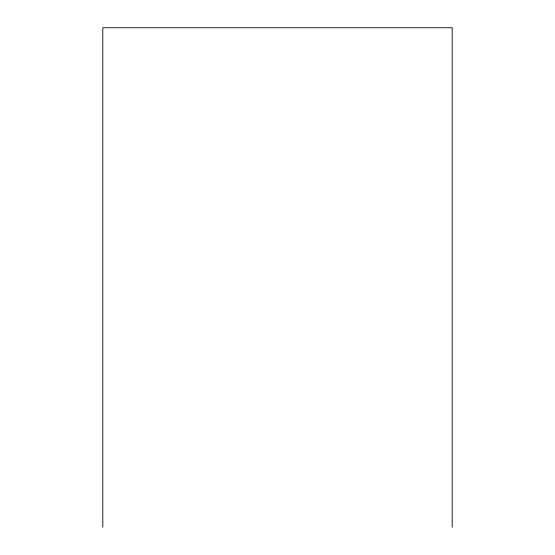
<?xml version="1.0" encoding="UTF-8"?>
<svg xmlns="http://www.w3.org/2000/svg" width="555" height="555" viewBox="0 0 555 555"><rect width="100%" height="100%" fill="white"/><g stroke="black" fill="none" stroke-linecap="round" stroke-linejoin="round"><path stroke-width="0.83" d="M452.193 527.25L452.193 27.75L102.807 27.75L102.807 527.25"/></g></svg>
